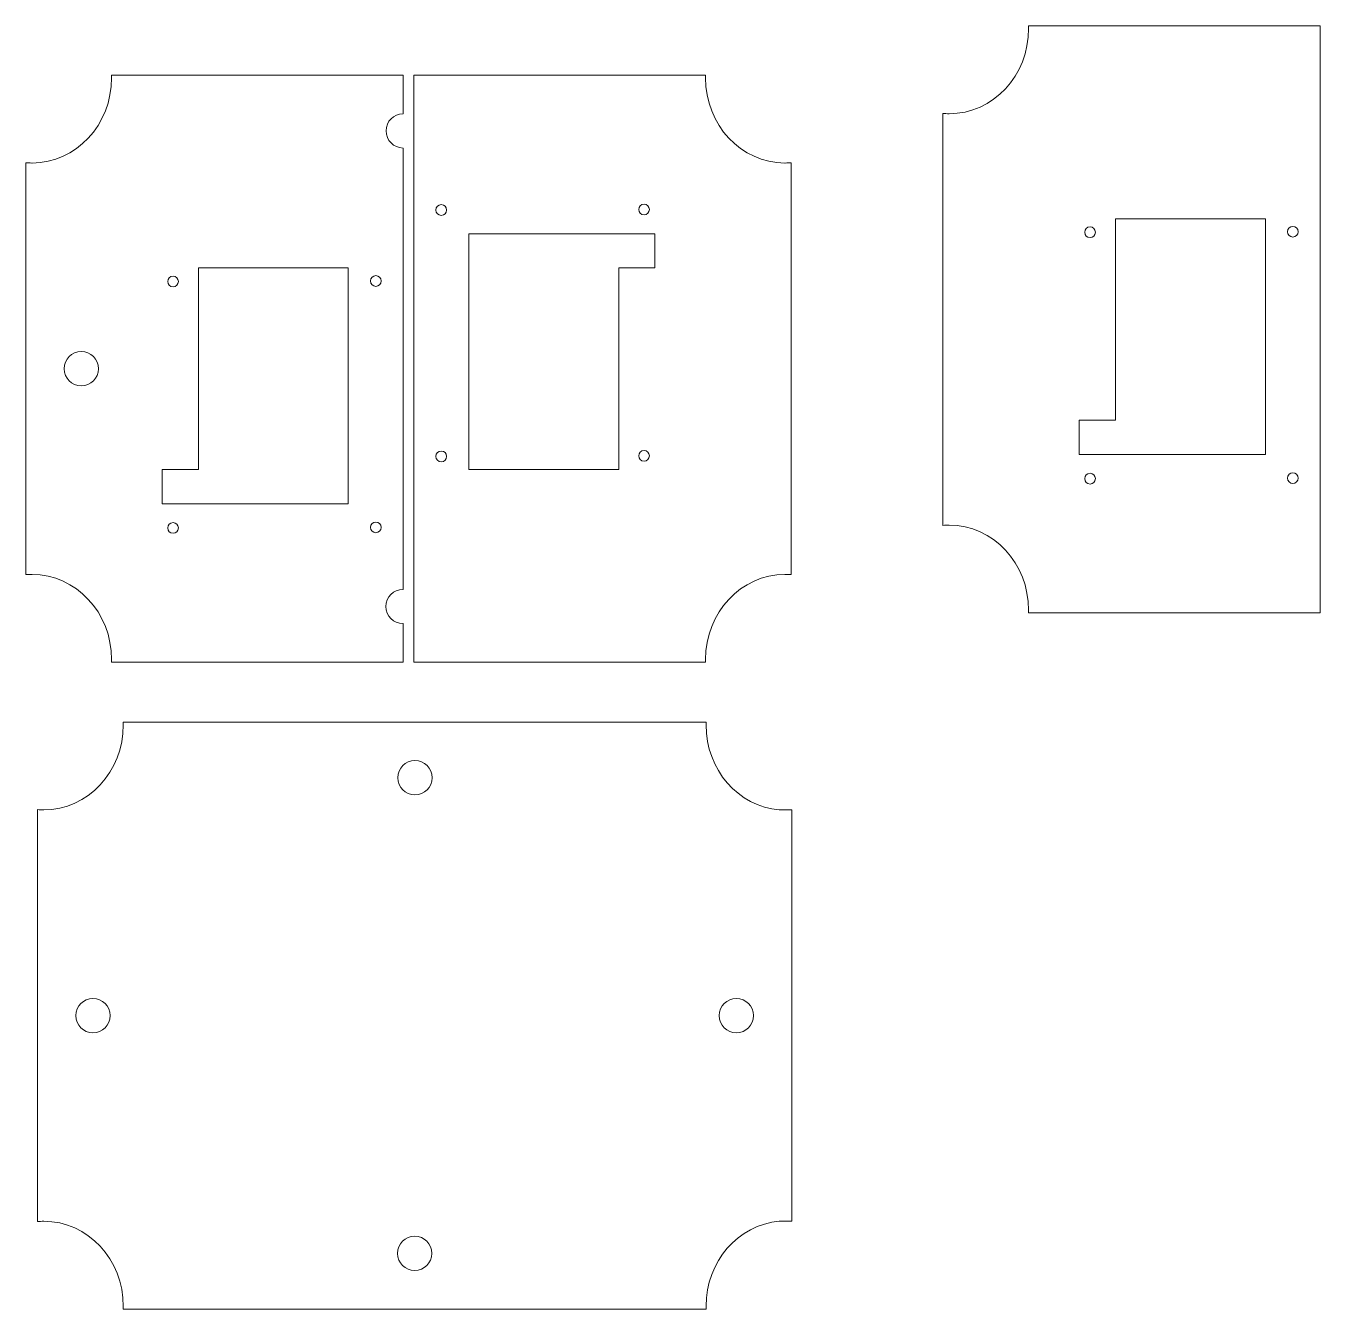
# Model space of a CAD drawing. Header units: millimetres. Extents: x -311 to 1023, y 23 to 723.
# Drawn here: x 428 to 730.1, y 50.8 to 350.3 of the extents above; entities that cross this region are included whole.
import ezdxf

# ---------------------------------------------------------------- set-up
doc = ezdxf.new("R2010")
doc.units = ezdxf.units.MM
doc.header["$MEASUREMENT"] = 0
doc.layers.add('Capa 1', color=7, linetype='Continuous')

msp = doc.modelspace()

# ---------------------------------------------------------------- linework, layer by layer
at = {"layer": 'Capa 1', "color": 250, "lineweight": 5}
for points, knots in [([(643.4367, 329.8001), (643.4367, 329.8001), (643.4598, 329.8001), (643.4598, 329.8001), (643.4598, 329.8001), (643.4598, 329.8001), (643.4828, 329.8001), (643.4828, 329.8001), (643.4828, 329.8001), (643.4828, 329.8001), (643.5059, 329.8001), (643.5059, 329.8001), (643.5059, 329.8001), (653.7458, 329.8001), (662.05, 338.7024), (662.05, 349.68), (662.05, 349.68), (662.05, 349.8876), (662.0461, 350.094), (662.0402, 350.3), (662.0402, 350.3), (662.0402, 350.3), (662.05, 350.3), (662.05, 350.3), (662.05, 350.3), (662.05, 350.3), (678.0102, 350.3), (678.0102, 350.3), (678.0102, 350.3), (678.0102, 350.3), (730.08, 350.3), (730.08, 350.3), (730.08, 350.3), (730.08, 350.3), (730.08, 344.2026), (730.08, 344.2026), (730.08, 344.2026), (730.08, 344.2026), (730.08, 336.3002), (730.08, 336.3002), (730.08, 336.3002), (730.08, 336.3002), (730.08, 328.3002), (730.08, 328.3002), (730.08, 328.3002), (730.08, 328.3002), (730.08, 324.0132), (730.08, 324.0132), (730.08, 324.0132), (730.08, 324.0132), (730.08, 240.4968), (730.08, 240.4968), (730.08, 240.4968), (730.08, 240.4968), (730.08, 235.2997), (730.08, 235.2997), (730.08, 235.2997), (730.08, 235.2997), (730.08, 227.3004), (730.08, 227.3004), (730.08, 227.3004), (730.08, 227.3004), (730.08, 218.3), (730.08, 218.3), (730.08, 218.3), (730.08, 218.3), (730.08, 213.3), (730.08, 213.3), (730.08, 213.3), (730.08, 213.3), (662.05, 213.3), (662.05, 213.3), (662.05, 213.3), (662.05, 213.3), (662.0402, 213.3), (662.0402, 213.3), (662.0402, 213.3), (662.0461, 213.506), (662.05, 213.7124), (662.05, 213.92), (662.05, 213.92), (662.05, 224.8976), (653.7458, 233.7999), (643.5059, 233.7999), (643.5059, 233.7999), (643.5059, 233.7999), (643.4828, 233.7999), (643.4828, 233.7999), (643.4828, 233.7999), (643.4828, 233.7999), (643.4598, 233.7999), (643.4598, 233.7999), (643.4598, 233.7999), (643.4598, 233.7999), (643.4367, 233.7999), (643.4367, 233.7999), (643.4367, 233.7999), (642.97, 233.7979), (642.508, 233.7772), (642.05, 233.739), (642.05, 233.739), (642.05, 233.739), (642.05, 233.7999), (642.05, 233.7999), (642.05, 233.7999), (642.05, 233.7999), (642.05, 233.8001), (642.05, 233.8001), (642.05, 233.8001), (642.05, 233.8001), (642.05, 246.264), (642.05, 246.264), (642.05, 246.264), (642.05, 246.264), (642.05, 317.336), (642.05, 317.336), (642.05, 317.336), (642.05, 317.336), (642.05, 329.7999), (642.05, 329.7999), (642.05, 329.7999), (642.05, 329.7999), (642.05, 329.8001), (642.05, 329.8001), (642.05, 329.8001), (642.05, 329.8001), (642.05, 329.861), (642.05, 329.861), (642.05, 329.861), (642.508, 329.8228), (642.97, 329.8021), (643.4367, 329.8001)], [0, 0, 0, 0, 0.03030303, 0.03030303, 0.03030303, 0.03030303, 0.06060606, 0.06060606, 0.06060606, 0.06060606, 0.09090909, 0.09090909, 0.09090909, 0.09090909, 0.12121212, 0.12121212, 0.12121212, 0.12121212, 0.15151515, 0.15151515, 0.15151515, 0.15151515, 0.18181818, 0.18181818, 0.18181818, 0.18181818, 0.21212121, 0.21212121, 0.21212121, 0.21212121, 0.24242424, 0.24242424, 0.24242424, 0.24242424, 0.27272727, 0.27272727, 0.27272727, 0.27272727, 0.3030303, 0.3030303, 0.3030303, 0.3030303, 0.33333333, 0.33333333, 0.33333333, 0.33333333, 0.36363636, 0.36363636, 0.36363636, 0.36363636, 0.39393939, 0.39393939, 0.39393939, 0.39393939, 0.42424242, 0.42424242, 0.42424242, 0.42424242, 0.45454545, 0.45454545, 0.45454545, 0.45454545, 0.48484848, 0.48484848, 0.48484848, 0.48484848, 0.51515152, 0.51515152, 0.51515152, 0.51515152, 0.54545455, 0.54545455, 0.54545455, 0.54545455, 0.57575758, 0.57575758, 0.57575758, 0.57575758, 0.60606061, 0.60606061, 0.60606061, 0.60606061, 0.63636364, 0.63636364, 0.63636364, 0.63636364, 0.66666667, 0.66666667, 0.66666667, 0.66666667, 0.6969697, 0.6969697, 0.6969697, 0.6969697, 0.72727273, 0.72727273, 0.72727273, 0.72727273, 0.75757576, 0.75757576, 0.75757576, 0.75757576, 0.78787879, 0.78787879, 0.78787879, 0.78787879, 0.81818182, 0.81818182, 0.81818182, 0.81818182, 0.84848485, 0.84848485, 0.84848485, 0.84848485, 0.87878788, 0.87878788, 0.87878788, 0.87878788, 0.90909091, 0.90909091, 0.90909091, 0.90909091, 0.93939394, 0.93939394, 0.93939394, 0.93939394, 0.96969697, 0.96969697, 0.96969697, 0.96969697, 1, 1, 1, 1]), ([(429.4217, 318.3001), (429.4217, 318.3001), (429.4448, 318.3001), (429.4448, 318.3001), (429.4448, 318.3001), (429.4448, 318.3001), (429.4678, 318.3001), (429.4678, 318.3001), (429.4678, 318.3001), (429.4678, 318.3001), (429.4909, 318.3001), (429.4909, 318.3001), (429.4909, 318.3001), (439.7308, 318.3001), (448.035, 327.2024), (448.035, 338.18), (448.035, 338.18), (448.035, 338.3876), (448.0311, 338.594), (448.0252, 338.8), (448.0252, 338.8), (448.0252, 338.8), (448.035, 338.8), (448.035, 338.8), (448.035, 338.8), (448.035, 338.8), (463.9952, 338.8), (463.9952, 338.8), (463.9952, 338.8), (463.9952, 338.8), (516.065, 338.8), (516.065, 338.8), (516.065, 338.8), (516.065, 338.8), (516.065, 335.0467), (516.065, 335.0467), (516.065, 335.0467), (516.065, 335.0467), (516.065, 329.7997), (516.065, 329.7997), (516.065, 329.7997), (513.8656, 329.7887), (512.0854, 328.002), (512.0854, 325.8), (512.0854, 325.8), (512.0854, 323.598), (513.8656, 321.8112), (516.065, 321.8002), (516.065, 321.8002), (516.065, 321.8002), (516.065, 316.8002), (516.065, 316.8002), (516.065, 316.8002), (516.065, 316.8002), (516.065, 310.4683), (516.065, 310.4683), (516.065, 310.4683), (516.065, 310.4683), (516.065, 227.4535), (516.065, 227.4535), (516.065, 227.4535), (516.065, 227.4535), (516.065, 223.7997), (516.065, 223.7997), (516.065, 223.7997), (516.065, 223.7997), (516.065, 218.7997), (516.065, 218.7997), (516.065, 218.7997), (516.065, 218.7997), (516.035, 218.8), (516.035, 218.8), (516.035, 218.8), (513.8262, 218.8), (512.035, 217.0088), (512.035, 214.8), (512.035, 214.8), (512.035, 212.5912), (513.8262, 210.8), (516.035, 210.8), (516.035, 210.8), (516.035, 210.8), (516.065, 210.8004), (516.065, 210.8004), (516.065, 210.8004), (516.065, 210.8004), (516.065, 208.8002), (516.065, 208.8002), (516.065, 208.8002), (516.065, 208.8002), (516.065, 201.8), (516.065, 201.8), (516.065, 201.8), (516.065, 201.8), (448.035, 201.8), (448.035, 201.8), (448.035, 201.8), (448.035, 201.8), (448.0252, 201.8), (448.0252, 201.8), (448.0252, 201.8), (448.0311, 202.006), (448.035, 202.2124), (448.035, 202.42), (448.035, 202.42), (448.035, 213.3976), (439.7308, 222.2999), (429.4909, 222.2999), (429.4909, 222.2999), (429.4909, 222.2999), (429.4678, 222.2999), (429.4678, 222.2999), (429.4678, 222.2999), (429.4678, 222.2999), (429.4448, 222.2999), (429.4448, 222.2999), (429.4448, 222.2999), (429.4448, 222.2999), (429.4217, 222.2999), (429.4217, 222.2999), (429.4217, 222.2999), (428.955, 222.2979), (428.493, 222.2772), (428.035, 222.239), (428.035, 222.239), (428.035, 222.239), (428.035, 222.2999), (428.035, 222.2999), (428.035, 222.2999), (428.035, 222.2999), (428.035, 222.3001), (428.035, 222.3001), (428.035, 222.3001), (428.035, 222.3001), (428.035, 234.764), (428.035, 234.764), (428.035, 234.764), (428.035, 234.764), (428.035, 305.836), (428.035, 305.836), (428.035, 305.836), (428.035, 305.836), (428.035, 318.2999), (428.035, 318.2999), (428.035, 318.2999), (428.035, 318.2999), (428.035, 318.3001), (428.035, 318.3001), (428.035, 318.3001), (428.035, 318.3001), (428.035, 318.361), (428.035, 318.361), (428.035, 318.361), (428.493, 318.3228), (428.955, 318.3021), (429.4217, 318.3001)], [0, 0, 0, 0, 0.02564103, 0.02564103, 0.02564103, 0.02564103, 0.05128205, 0.05128205, 0.05128205, 0.05128205, 0.07692308, 0.07692308, 0.07692308, 0.07692308, 0.1025641, 0.1025641, 0.1025641, 0.1025641, 0.12820513, 0.12820513, 0.12820513, 0.12820513, 0.15384615, 0.15384615, 0.15384615, 0.15384615, 0.17948718, 0.17948718, 0.17948718, 0.17948718, 0.20512821, 0.20512821, 0.20512821, 0.20512821, 0.23076923, 0.23076923, 0.23076923, 0.23076923, 0.25641026, 0.25641026, 0.25641026, 0.25641026, 0.28205128, 0.28205128, 0.28205128, 0.28205128, 0.30769231, 0.30769231, 0.30769231, 0.30769231, 0.33333333, 0.33333333, 0.33333333, 0.33333333, 0.35897436, 0.35897436, 0.35897436, 0.35897436, 0.38461538, 0.38461538, 0.38461538, 0.38461538, 0.41025641, 0.41025641, 0.41025641, 0.41025641, 0.43589744, 0.43589744, 0.43589744, 0.43589744, 0.46153846, 0.46153846, 0.46153846, 0.46153846, 0.48717949, 0.48717949, 0.48717949, 0.48717949, 0.51282051, 0.51282051, 0.51282051, 0.51282051, 0.53846154, 0.53846154, 0.53846154, 0.53846154, 0.56410256, 0.56410256, 0.56410256, 0.56410256, 0.58974359, 0.58974359, 0.58974359, 0.58974359, 0.61538462, 0.61538462, 0.61538462, 0.61538462, 0.64102564, 0.64102564, 0.64102564, 0.64102564, 0.66666667, 0.66666667, 0.66666667, 0.66666667, 0.69230769, 0.69230769, 0.69230769, 0.69230769, 0.71794872, 0.71794872, 0.71794872, 0.71794872, 0.74358974, 0.74358974, 0.74358974, 0.74358974, 0.76923077, 0.76923077, 0.76923077, 0.76923077, 0.79487179, 0.79487179, 0.79487179, 0.79487179, 0.82051282, 0.82051282, 0.82051282, 0.82051282, 0.84615385, 0.84615385, 0.84615385, 0.84615385, 0.87179487, 0.87179487, 0.87179487, 0.87179487, 0.8974359, 0.8974359, 0.8974359, 0.8974359, 0.92307692, 0.92307692, 0.92307692, 0.92307692, 0.94871795, 0.94871795, 0.94871795, 0.94871795, 0.97435897, 0.97435897, 0.97435897, 0.97435897, 1, 1, 1, 1]), ([(605.2483, 222.2999), (605.2483, 222.2999), (605.2252, 222.2999), (605.2252, 222.2999), (605.2252, 222.2999), (605.2252, 222.2999), (605.2022, 222.2999), (605.2022, 222.2999), (605.2022, 222.2999), (605.2022, 222.2999), (605.1791, 222.2999), (605.1791, 222.2999), (605.1791, 222.2999), (594.9392, 222.2999), (586.635, 213.3976), (586.635, 202.42), (586.635, 202.42), (586.635, 202.2124), (586.6389, 202.006), (586.6448, 201.8), (586.6448, 201.8), (586.6448, 201.8), (586.635, 201.8), (586.635, 201.8), (586.635, 201.8), (586.635, 201.8), (570.6748, 201.8), (570.6748, 201.8), (570.6748, 201.8), (570.6748, 201.8), (518.605, 201.8), (518.605, 201.8), (518.605, 201.8), (518.605, 201.8), (518.605, 207.8974), (518.605, 207.8974), (518.605, 207.8974), (518.605, 207.8974), (518.605, 215.7998), (518.605, 215.7998), (518.605, 215.7998), (518.605, 215.7998), (518.605, 223.7998), (518.605, 223.7998), (518.605, 223.7998), (518.605, 223.7998), (518.605, 228.0868), (518.605, 228.0868), (518.605, 228.0868), (518.605, 228.0868), (518.605, 311.6032), (518.605, 311.6032), (518.605, 311.6032), (518.605, 311.6032), (518.605, 316.8003), (518.605, 316.8003), (518.605, 316.8003), (518.605, 316.8003), (518.605, 324.7996), (518.605, 324.7996), (518.605, 324.7996), (518.605, 324.7996), (518.605, 333.8), (518.605, 333.8), (518.605, 333.8), (518.605, 333.8), (518.605, 338.8), (518.605, 338.8), (518.605, 338.8), (518.605, 338.8), (586.635, 338.8), (586.635, 338.8), (586.635, 338.8), (586.635, 338.8), (586.6448, 338.8), (586.6448, 338.8), (586.6448, 338.8), (586.6389, 338.594), (586.635, 338.3876), (586.635, 338.18), (586.635, 338.18), (586.635, 327.2024), (594.9392, 318.3001), (605.1791, 318.3001), (605.1791, 318.3001), (605.1791, 318.3001), (605.2022, 318.3001), (605.2022, 318.3001), (605.2022, 318.3001), (605.2022, 318.3001), (605.2252, 318.3001), (605.2252, 318.3001), (605.2252, 318.3001), (605.2252, 318.3001), (605.2483, 318.3001), (605.2483, 318.3001), (605.2483, 318.3001), (605.715, 318.3021), (606.177, 318.3228), (606.635, 318.361), (606.635, 318.361), (606.635, 318.361), (606.635, 318.3001), (606.635, 318.3001), (606.635, 318.3001), (606.635, 318.3001), (606.635, 318.2999), (606.635, 318.2999), (606.635, 318.2999), (606.635, 318.2999), (606.635, 305.836), (606.635, 305.836), (606.635, 305.836), (606.635, 305.836), (606.635, 234.764), (606.635, 234.764), (606.635, 234.764), (606.635, 234.764), (606.635, 222.3001), (606.635, 222.3001), (606.635, 222.3001), (606.635, 222.3001), (606.635, 222.2999), (606.635, 222.2999), (606.635, 222.2999), (606.635, 222.2999), (606.635, 222.239), (606.635, 222.239), (606.635, 222.239), (606.177, 222.2772), (605.715, 222.2979), (605.2483, 222.2999)], [0, 0, 0, 0, 0.03030303, 0.03030303, 0.03030303, 0.03030303, 0.06060606, 0.06060606, 0.06060606, 0.06060606, 0.09090909, 0.09090909, 0.09090909, 0.09090909, 0.12121212, 0.12121212, 0.12121212, 0.12121212, 0.15151515, 0.15151515, 0.15151515, 0.15151515, 0.18181818, 0.18181818, 0.18181818, 0.18181818, 0.21212121, 0.21212121, 0.21212121, 0.21212121, 0.24242424, 0.24242424, 0.24242424, 0.24242424, 0.27272727, 0.27272727, 0.27272727, 0.27272727, 0.3030303, 0.3030303, 0.3030303, 0.3030303, 0.33333333, 0.33333333, 0.33333333, 0.33333333, 0.36363636, 0.36363636, 0.36363636, 0.36363636, 0.39393939, 0.39393939, 0.39393939, 0.39393939, 0.42424242, 0.42424242, 0.42424242, 0.42424242, 0.45454545, 0.45454545, 0.45454545, 0.45454545, 0.48484848, 0.48484848, 0.48484848, 0.48484848, 0.51515152, 0.51515152, 0.51515152, 0.51515152, 0.54545455, 0.54545455, 0.54545455, 0.54545455, 0.57575758, 0.57575758, 0.57575758, 0.57575758, 0.60606061, 0.60606061, 0.60606061, 0.60606061, 0.63636364, 0.63636364, 0.63636364, 0.63636364, 0.66666667, 0.66666667, 0.66666667, 0.66666667, 0.6969697, 0.6969697, 0.6969697, 0.6969697, 0.72727273, 0.72727273, 0.72727273, 0.72727273, 0.75757576, 0.75757576, 0.75757576, 0.75757576, 0.78787879, 0.78787879, 0.78787879, 0.78787879, 0.81818182, 0.81818182, 0.81818182, 0.81818182, 0.84848485, 0.84848485, 0.84848485, 0.84848485, 0.87878788, 0.87878788, 0.87878788, 0.87878788, 0.90909091, 0.90909091, 0.90909091, 0.90909091, 0.93939394, 0.93939394, 0.93939394, 0.93939394, 0.96969697, 0.96969697, 0.96969697, 0.96969697, 1, 1, 1, 1]), ([(526.2241, 307.3309), (526.2241, 306.6407), (525.6644, 306.0809), (524.9741, 306.0809), (524.9741, 306.0809), (524.2838, 306.0809), (523.7241, 306.6407), (523.7241, 307.3309), (523.7241, 307.3309), (523.7241, 308.0211), (524.2838, 308.5809), (524.9741, 308.5809), (524.9741, 308.5809), (525.6644, 308.5809), (526.2241, 308.0211), (526.2241, 307.3309)], [0, 0, 0, 0, 0.25, 0.25, 0.25, 0.25, 0.5, 0.5, 0.5, 0.5, 0.75, 0.75, 0.75, 0.75, 1, 1, 1, 1]), ([(573.5458, 307.4609), (573.5458, 306.7707), (572.9861, 306.2109), (572.2958, 306.2109), (572.2958, 306.2109), (571.6055, 306.2109), (571.0458, 306.7707), (571.0458, 307.4609), (571.0458, 307.4609), (571.0458, 308.1511), (571.6055, 308.7109), (572.2958, 308.7109), (572.2958, 308.7109), (572.9861, 308.7109), (573.5458, 308.1511), (573.5458, 307.4609)], [0, 0, 0, 0, 0.25, 0.25, 0.25, 0.25, 0.5, 0.5, 0.5, 0.5, 0.75, 0.75, 0.75, 0.75, 1, 1, 1, 1]), ([(682.2992, 258.3), (682.2992, 258.3), (682.2992, 305.3), (682.2992, 305.3), (682.2992, 305.3), (682.2992, 305.3), (717.2992, 305.3), (717.2992, 305.3), (717.2992, 305.3), (717.2992, 305.3), (717.2992, 250.3), (717.2992, 250.3), (717.2992, 250.3), (717.2992, 250.3), (682.2992, 250.3), (682.2992, 250.3), (682.2992, 250.3), (682.2992, 250.3), (673.8492, 250.3), (673.8492, 250.3), (673.8492, 250.3), (673.8492, 250.3), (673.8492, 258.3), (673.8492, 258.3), (673.8492, 258.3), (673.8492, 258.3), (682.2992, 258.3), (682.2992, 258.3)], [0, 0, 0, 0, 0.14285714, 0.14285714, 0.14285714, 0.14285714, 0.28571429, 0.28571429, 0.28571429, 0.28571429, 0.42857143, 0.42857143, 0.42857143, 0.42857143, 0.57142857, 0.57142857, 0.57142857, 0.57142857, 0.71428571, 0.71428571, 0.71428571, 0.71428571, 0.85714286, 0.85714286, 0.85714286, 0.85714286, 1, 1, 1, 1]), ([(675.1392, 302.1391), (675.1392, 302.8293), (675.6989, 303.3891), (676.3892, 303.3891), (676.3892, 303.3891), (677.0795, 303.3891), (677.6392, 302.8293), (677.6392, 302.1391), (677.6392, 302.1391), (677.6392, 301.4489), (677.0795, 300.8891), (676.3892, 300.8891), (676.3892, 300.8891), (675.6989, 300.8891), (675.1392, 301.4489), (675.1392, 302.1391)], [0, 0, 0, 0, 0.25, 0.25, 0.25, 0.25, 0.5, 0.5, 0.5, 0.5, 0.75, 0.75, 0.75, 0.75, 1, 1, 1, 1]), ([(722.4609, 302.2691), (722.4609, 302.9593), (723.0206, 303.5191), (723.7109, 303.5191), (723.7109, 303.5191), (724.4012, 303.5191), (724.9609, 302.9593), (724.9609, 302.2691), (724.9609, 302.2691), (724.9609, 301.5789), (724.4012, 301.0191), (723.7109, 301.0191), (723.7109, 301.0191), (723.0206, 301.0191), (722.4609, 301.5789), (722.4609, 302.2691)], [0, 0, 0, 0, 0.25, 0.25, 0.25, 0.25, 0.5, 0.5, 0.5, 0.5, 0.75, 0.75, 0.75, 0.75, 1, 1, 1, 1]), ([(566.3858, 293.8), (566.3858, 293.8), (566.3858, 246.8), (566.3858, 246.8), (566.3858, 246.8), (566.3858, 246.8), (531.3858, 246.8), (531.3858, 246.8), (531.3858, 246.8), (531.3858, 246.8), (531.3858, 301.8), (531.3858, 301.8), (531.3858, 301.8), (531.3858, 301.8), (566.3858, 301.8), (566.3858, 301.8), (566.3858, 301.8), (566.3858, 301.8), (574.8358, 301.8), (574.8358, 301.8), (574.8358, 301.8), (574.8358, 301.8), (574.8358, 293.8), (574.8358, 293.8), (574.8358, 293.8), (574.8358, 293.8), (566.3858, 293.8), (566.3858, 293.8)], [0, 0, 0, 0, 0.14285714, 0.14285714, 0.14285714, 0.14285714, 0.28571429, 0.28571429, 0.28571429, 0.28571429, 0.42857143, 0.42857143, 0.42857143, 0.42857143, 0.57142857, 0.57142857, 0.57142857, 0.57142857, 0.71428571, 0.71428571, 0.71428571, 0.71428571, 0.85714286, 0.85714286, 0.85714286, 0.85714286, 1, 1, 1, 1]), ([(468.2842, 246.8), (468.2842, 246.8), (468.2842, 293.8), (468.2842, 293.8), (468.2842, 293.8), (468.2842, 293.8), (503.2842, 293.8), (503.2842, 293.8), (503.2842, 293.8), (503.2842, 293.8), (503.2842, 238.8), (503.2842, 238.8), (503.2842, 238.8), (503.2842, 238.8), (468.2842, 238.8), (468.2842, 238.8), (468.2842, 238.8), (468.2842, 238.8), (459.8342, 238.8), (459.8342, 238.8), (459.8342, 238.8), (459.8342, 238.8), (459.8342, 246.8), (459.8342, 246.8), (459.8342, 246.8), (459.8342, 246.8), (468.2842, 246.8), (468.2842, 246.8)], [0, 0, 0, 0, 0.14285714, 0.14285714, 0.14285714, 0.14285714, 0.28571429, 0.28571429, 0.28571429, 0.28571429, 0.42857143, 0.42857143, 0.42857143, 0.42857143, 0.57142857, 0.57142857, 0.57142857, 0.57142857, 0.71428571, 0.71428571, 0.71428571, 0.71428571, 0.85714286, 0.85714286, 0.85714286, 0.85714286, 1, 1, 1, 1]), ([(468.2842, 246.8), (468.2842, 246.8), (468.2842, 293.8), (468.2842, 293.8), (468.2842, 293.8), (468.2842, 293.8), (503.2842, 293.8), (503.2842, 293.8), (503.2842, 293.8), (503.2842, 293.8), (503.2842, 238.8), (503.2842, 238.8), (503.2842, 238.8), (503.2842, 238.8), (468.2842, 238.8), (468.2842, 238.8), (468.2842, 238.8), (468.2842, 238.8), (459.8342, 238.8), (459.8342, 238.8), (459.8342, 238.8), (459.8342, 238.8), (459.8342, 246.8), (459.8342, 246.8), (459.8342, 246.8), (459.8342, 246.8), (468.2842, 246.8), (468.2842, 246.8)], [0, 0, 0, 0, 0.14285714, 0.14285714, 0.14285714, 0.14285714, 0.28571429, 0.28571429, 0.28571429, 0.28571429, 0.42857143, 0.42857143, 0.42857143, 0.42857143, 0.57142857, 0.57142857, 0.57142857, 0.57142857, 0.71428571, 0.71428571, 0.71428571, 0.71428571, 0.85714286, 0.85714286, 0.85714286, 0.85714286, 1, 1, 1, 1]), ([(461.1242, 290.6391), (461.1242, 291.3293), (461.6839, 291.8891), (462.3742, 291.8891), (462.3742, 291.8891), (463.0645, 291.8891), (463.6242, 291.3293), (463.6242, 290.6391), (463.6242, 290.6391), (463.6242, 289.9489), (463.0645, 289.3891), (462.3742, 289.3891), (462.3742, 289.3891), (461.6839, 289.3891), (461.1242, 289.9489), (461.1242, 290.6391)], [0, 0, 0, 0, 0.25, 0.25, 0.25, 0.25, 0.5, 0.5, 0.5, 0.5, 0.75, 0.75, 0.75, 0.75, 1, 1, 1, 1]), ([(508.4459, 290.7691), (508.4459, 291.4593), (509.0056, 292.0191), (509.6959, 292.0191), (509.6959, 292.0191), (510.3862, 292.0191), (510.9459, 291.4593), (510.9459, 290.7691), (510.9459, 290.7691), (510.9459, 290.0789), (510.3862, 289.5191), (509.6959, 289.5191), (509.6959, 289.5191), (509.0056, 289.5191), (508.4459, 290.0789), (508.4459, 290.7691)], [0, 0, 0, 0, 0.25, 0.25, 0.25, 0.25, 0.5, 0.5, 0.5, 0.5, 0.75, 0.75, 0.75, 0.75, 1, 1, 1, 1]), ([(440.955, 274.3), (443.1638, 274.3), (444.955, 272.5088), (444.955, 270.3), (444.955, 270.3), (444.955, 268.0912), (443.1638, 266.3), (440.955, 266.3), (440.955, 266.3), (438.7462, 266.3), (436.955, 268.0912), (436.955, 270.3), (436.955, 270.3), (436.955, 272.5088), (438.7462, 274.3), (440.955, 274.3)], [0, 0, 0, 0, 0.25, 0.25, 0.25, 0.25, 0.5, 0.5, 0.5, 0.5, 0.75, 0.75, 0.75, 0.75, 1, 1, 1, 1]), ([(440.955, 274.3), (443.1638, 274.3), (444.955, 272.5088), (444.955, 270.3), (444.955, 270.3), (444.955, 268.0912), (443.1638, 266.3), (440.955, 266.3), (440.955, 266.3), (438.7462, 266.3), (436.955, 268.0912), (436.955, 270.3), (436.955, 270.3), (436.955, 272.5088), (438.7462, 274.3), (440.955, 274.3)], [0, 0, 0, 0, 0.25, 0.25, 0.25, 0.25, 0.5, 0.5, 0.5, 0.5, 0.75, 0.75, 0.75, 0.75, 1, 1, 1, 1]), ([(526.2241, 249.8309), (526.2241, 249.1407), (525.6644, 248.5809), (524.9741, 248.5809), (524.9741, 248.5809), (524.2838, 248.5809), (523.7241, 249.1407), (523.7241, 249.8309), (523.7241, 249.8309), (523.7241, 250.5211), (524.2838, 251.0809), (524.9741, 251.0809), (524.9741, 251.0809), (525.6644, 251.0809), (526.2241, 250.5211), (526.2241, 249.8309)], [0, 0, 0, 0, 0.25, 0.25, 0.25, 0.25, 0.5, 0.5, 0.5, 0.5, 0.75, 0.75, 0.75, 0.75, 1, 1, 1, 1]), ([(573.5458, 249.9609), (573.5458, 249.2707), (572.9861, 248.7109), (572.2958, 248.7109), (572.2958, 248.7109), (571.6055, 248.7109), (571.0458, 249.2707), (571.0458, 249.9609), (571.0458, 249.9609), (571.0458, 250.6511), (571.6055, 251.2109), (572.2958, 251.2109), (572.2958, 251.2109), (572.9861, 251.2109), (573.5458, 250.6511), (573.5458, 249.9609)], [0, 0, 0, 0, 0.25, 0.25, 0.25, 0.25, 0.5, 0.5, 0.5, 0.5, 0.75, 0.75, 0.75, 0.75, 1, 1, 1, 1]), ([(675.1392, 244.6391), (675.1392, 245.3293), (675.6989, 245.8891), (676.3892, 245.8891), (676.3892, 245.8891), (677.0795, 245.8891), (677.6392, 245.3293), (677.6392, 244.6391), (677.6392, 244.6391), (677.6392, 243.9489), (677.0795, 243.3891), (676.3892, 243.3891), (676.3892, 243.3891), (675.6989, 243.3891), (675.1392, 243.9489), (675.1392, 244.6391)], [0, 0, 0, 0, 0.25, 0.25, 0.25, 0.25, 0.5, 0.5, 0.5, 0.5, 0.75, 0.75, 0.75, 0.75, 1, 1, 1, 1]), ([(722.4609, 244.7691), (722.4609, 245.4593), (723.0206, 246.0191), (723.7109, 246.0191), (723.7109, 246.0191), (724.4012, 246.0191), (724.9609, 245.4593), (724.9609, 244.7691), (724.9609, 244.7691), (724.9609, 244.0789), (724.4012, 243.5191), (723.7109, 243.5191), (723.7109, 243.5191), (723.0206, 243.5191), (722.4609, 244.0789), (722.4609, 244.7691)], [0, 0, 0, 0, 0.25, 0.25, 0.25, 0.25, 0.5, 0.5, 0.5, 0.5, 0.75, 0.75, 0.75, 0.75, 1, 1, 1, 1]), ([(461.1242, 233.1391), (461.1242, 233.8293), (461.6839, 234.3891), (462.3742, 234.3891), (462.3742, 234.3891), (463.0645, 234.3891), (463.6242, 233.8293), (463.6242, 233.1391), (463.6242, 233.1391), (463.6242, 232.4489), (463.0645, 231.8891), (462.3742, 231.8891), (462.3742, 231.8891), (461.6839, 231.8891), (461.1242, 232.4489), (461.1242, 233.1391)], [0, 0, 0, 0, 0.25, 0.25, 0.25, 0.25, 0.5, 0.5, 0.5, 0.5, 0.75, 0.75, 0.75, 0.75, 1, 1, 1, 1]), ([(508.4459, 233.2691), (508.4459, 233.9593), (509.0056, 234.5191), (509.6959, 234.5191), (509.6959, 234.5191), (510.3862, 234.5191), (510.9459, 233.9593), (510.9459, 233.2691), (510.9459, 233.2691), (510.9459, 232.5789), (510.3862, 232.0191), (509.6959, 232.0191), (509.6959, 232.0191), (509.0056, 232.0191), (508.4459, 232.5789), (508.4459, 233.2691)], [0, 0, 0, 0, 0.25, 0.25, 0.25, 0.25, 0.5, 0.5, 0.5, 0.5, 0.75, 0.75, 0.75, 0.75, 1, 1, 1, 1]), ([(432.1592, 167.3406), (432.1592, 167.3406), (432.1823, 167.3406), (432.1823, 167.3406), (432.1823, 167.3406), (432.1823, 167.3406), (432.2053, 167.3406), (432.2053, 167.3406), (432.2053, 167.3406), (432.2053, 167.3406), (432.2284, 167.3406), (432.2284, 167.3406), (432.2284, 167.3406), (442.4683, 167.3406), (450.7725, 176.2429), (450.7725, 187.2205), (450.7725, 187.2205), (450.7725, 187.4281), (450.7686, 187.6345), (450.7627, 187.8405), (450.7627, 187.8405), (450.7627, 187.8405), (450.7725, 187.8405), (450.7725, 187.8405), (450.7725, 187.8405), (450.7725, 187.8405), (466.7327, 187.8405), (466.7327, 187.8405), (466.7327, 187.8405), (466.7327, 187.8405), (586.7725, 187.8405), (586.7725, 187.8405), (586.7725, 187.8405), (586.7725, 187.8405), (586.7725, 187.7794), (586.7725, 187.7794), (586.7725, 187.7794), (586.7725, 187.7794), (586.7823, 187.7794), (586.7823, 187.7794), (586.7823, 187.7794), (586.7776, 187.616), (586.7737, 187.4518), (586.7725, 187.2874), (586.7725, 187.2874), (586.7725, 187.2874), (586.7725, 187.1593), (586.7725, 187.1593), (586.7725, 187.1593), (586.7725, 176.7091), (594.298, 168.1396), (603.855, 167.3406), (603.855, 167.3406), (603.855, 167.3406), (606.7725, 167.3406), (606.7725, 167.3406), (606.7725, 167.3406), (606.7725, 167.3406), (606.7725, 167.3404), (606.7725, 167.3404), (606.7725, 167.3404), (606.7725, 167.3404), (606.7725, 154.8154), (606.7725, 154.8154), (606.7725, 154.8154), (606.7725, 154.8154), (606.7725, 83.8656), (606.7725, 83.8656), (606.7725, 83.8656), (606.7725, 83.8656), (606.7725, 71.3406), (606.7725, 71.3406), (606.7725, 71.3406), (606.7725, 71.3406), (606.7725, 71.3404), (606.7725, 71.3404), (606.7725, 71.3404), (606.7725, 71.3404), (603.855, 71.3404), (603.855, 71.3404), (603.855, 71.3404), (594.298, 70.5414), (586.7725, 61.9719), (586.7725, 51.5217), (586.7725, 51.5217), (586.7725, 51.5217), (586.7725, 51.4539), (586.7725, 51.4539), (586.7725, 51.4539), (586.7725, 51.4539), (586.7725, 51.3936), (586.7725, 51.3936), (586.7725, 51.3936), (586.7737, 51.2292), (586.7776, 51.065), (586.7823, 50.9016), (586.7823, 50.9016), (586.7823, 50.9016), (586.7725, 50.9016), (586.7725, 50.9016), (586.7725, 50.9016), (586.7725, 50.9016), (586.7725, 50.8405), (586.7725, 50.8405), (586.7725, 50.8405), (586.7725, 50.8405), (450.7725, 50.8405), (450.7725, 50.8405), (450.7725, 50.8405), (450.7725, 50.8405), (450.7627, 50.8405), (450.7627, 50.8405), (450.7627, 50.8405), (450.7686, 51.0465), (450.7725, 51.2529), (450.7725, 51.4605), (450.7725, 51.4605), (450.7725, 62.4381), (442.4683, 71.3404), (432.2284, 71.3404), (432.2284, 71.3404), (432.2284, 71.3404), (432.2053, 71.3404), (432.2053, 71.3404), (432.2053, 71.3404), (432.2053, 71.3404), (432.1823, 71.3404), (432.1823, 71.3404), (432.1823, 71.3404), (432.1823, 71.3404), (432.1592, 71.3404), (432.1592, 71.3404), (432.1592, 71.3404), (431.6925, 71.3384), (431.2305, 71.3177), (430.7725, 71.2795), (430.7725, 71.2795), (430.7725, 71.2795), (430.7725, 71.3404), (430.7725, 71.3404), (430.7725, 71.3404), (430.7725, 71.3404), (430.7725, 71.3406), (430.7725, 71.3406), (430.7725, 71.3406), (430.7725, 71.3406), (430.7725, 83.8045), (430.7725, 83.8045), (430.7725, 83.8045), (430.7725, 83.8045), (430.7725, 154.8765), (430.7725, 154.8765), (430.7725, 154.8765), (430.7725, 154.8765), (430.7725, 167.3404), (430.7725, 167.3404), (430.7725, 167.3404), (430.7725, 167.3404), (430.7725, 167.3406), (430.7725, 167.3406), (430.7725, 167.3406), (430.7725, 167.3406), (430.7725, 167.4015), (430.7725, 167.4015), (430.7725, 167.4015), (431.2305, 167.3633), (431.6925, 167.3426), (432.1592, 167.3406)], [0, 0, 0, 0, 0.02380952, 0.02380952, 0.02380952, 0.02380952, 0.04761905, 0.04761905, 0.04761905, 0.04761905, 0.07142857, 0.07142857, 0.07142857, 0.07142857, 0.0952381, 0.0952381, 0.0952381, 0.0952381, 0.11904762, 0.11904762, 0.11904762, 0.11904762, 0.14285714, 0.14285714, 0.14285714, 0.14285714, 0.16666667, 0.16666667, 0.16666667, 0.16666667, 0.19047619, 0.19047619, 0.19047619, 0.19047619, 0.21428571, 0.21428571, 0.21428571, 0.21428571, 0.23809524, 0.23809524, 0.23809524, 0.23809524, 0.26190476, 0.26190476, 0.26190476, 0.26190476, 0.28571429, 0.28571429, 0.28571429, 0.28571429, 0.30952381, 0.30952381, 0.30952381, 0.30952381, 0.33333333, 0.33333333, 0.33333333, 0.33333333, 0.35714286, 0.35714286, 0.35714286, 0.35714286, 0.38095238, 0.38095238, 0.38095238, 0.38095238, 0.4047619, 0.4047619, 0.4047619, 0.4047619, 0.42857143, 0.42857143, 0.42857143, 0.42857143, 0.45238095, 0.45238095, 0.45238095, 0.45238095, 0.47619048, 0.47619048, 0.47619048, 0.47619048, 0.5, 0.5, 0.5, 0.5, 0.52380952, 0.52380952, 0.52380952, 0.52380952, 0.54761905, 0.54761905, 0.54761905, 0.54761905, 0.57142857, 0.57142857, 0.57142857, 0.57142857, 0.5952381, 0.5952381, 0.5952381, 0.5952381, 0.61904762, 0.61904762, 0.61904762, 0.61904762, 0.64285714, 0.64285714, 0.64285714, 0.64285714, 0.66666667, 0.66666667, 0.66666667, 0.66666667, 0.69047619, 0.69047619, 0.69047619, 0.69047619, 0.71428571, 0.71428571, 0.71428571, 0.71428571, 0.73809524, 0.73809524, 0.73809524, 0.73809524, 0.76190476, 0.76190476, 0.76190476, 0.76190476, 0.78571429, 0.78571429, 0.78571429, 0.78571429, 0.80952381, 0.80952381, 0.80952381, 0.80952381, 0.83333333, 0.83333333, 0.83333333, 0.83333333, 0.85714286, 0.85714286, 0.85714286, 0.85714286, 0.88095238, 0.88095238, 0.88095238, 0.88095238, 0.9047619, 0.9047619, 0.9047619, 0.9047619, 0.92857143, 0.92857143, 0.92857143, 0.92857143, 0.95238095, 0.95238095, 0.95238095, 0.95238095, 0.97619048, 0.97619048, 0.97619048, 0.97619048, 1, 1, 1, 1]), ([(518.8229, 178.8405), (521.0317, 178.8405), (522.8229, 177.0493), (522.8229, 174.8405), (522.8229, 174.8405), (522.8229, 172.6317), (521.0317, 170.8405), (518.8229, 170.8405), (518.8229, 170.8405), (516.6141, 170.8405), (514.8229, 172.6317), (514.8229, 174.8405), (514.8229, 174.8405), (514.8229, 177.0493), (516.6141, 178.8405), (518.8229, 178.8405)], [0, 0, 0, 0, 0.25, 0.25, 0.25, 0.25, 0.5, 0.5, 0.5, 0.5, 0.75, 0.75, 0.75, 0.75, 1, 1, 1, 1]), ([(443.6925, 123.3405), (445.9013, 123.3405), (447.6925, 121.5493), (447.6925, 119.3405), (447.6925, 119.3405), (447.6925, 117.1317), (445.9013, 115.3405), (443.6925, 115.3405), (443.6925, 115.3405), (441.4837, 115.3405), (439.6925, 117.1317), (439.6925, 119.3405), (439.6925, 119.3405), (439.6925, 121.5493), (441.4837, 123.3405), (443.6925, 123.3405)], [0, 0, 0, 0, 0.25, 0.25, 0.25, 0.25, 0.5, 0.5, 0.5, 0.5, 0.75, 0.75, 0.75, 0.75, 1, 1, 1, 1]), ([(593.8525, 123.3405), (596.0613, 123.3405), (597.8525, 121.5493), (597.8525, 119.3405), (597.8525, 119.3405), (597.8525, 117.1317), (596.0613, 115.3405), (593.8525, 115.3405), (593.8525, 115.3405), (591.6437, 115.3405), (589.8525, 117.1317), (589.8525, 119.3405), (589.8525, 119.3405), (589.8525, 121.5493), (591.6437, 123.3405), (593.8525, 123.3405)], [0, 0, 0, 0, 0.25, 0.25, 0.25, 0.25, 0.5, 0.5, 0.5, 0.5, 0.75, 0.75, 0.75, 0.75, 1, 1, 1, 1]), ([(518.7725, 67.8405), (520.9813, 67.8405), (522.7725, 66.0493), (522.7725, 63.8405), (522.7725, 63.8405), (522.7725, 61.6317), (520.9813, 59.8405), (518.7725, 59.8405), (518.7725, 59.8405), (516.5637, 59.8405), (514.7725, 61.6317), (514.7725, 63.8405), (514.7725, 63.8405), (514.7725, 66.0493), (516.5637, 67.8405), (518.7725, 67.8405)], [0, 0, 0, 0, 0.25, 0.25, 0.25, 0.25, 0.5, 0.5, 0.5, 0.5, 0.75, 0.75, 0.75, 0.75, 1, 1, 1, 1])]:
    msp.add_open_spline(points, degree=3, knots=knots, dxfattribs=at)

doc.saveas('drawing.dxf')
